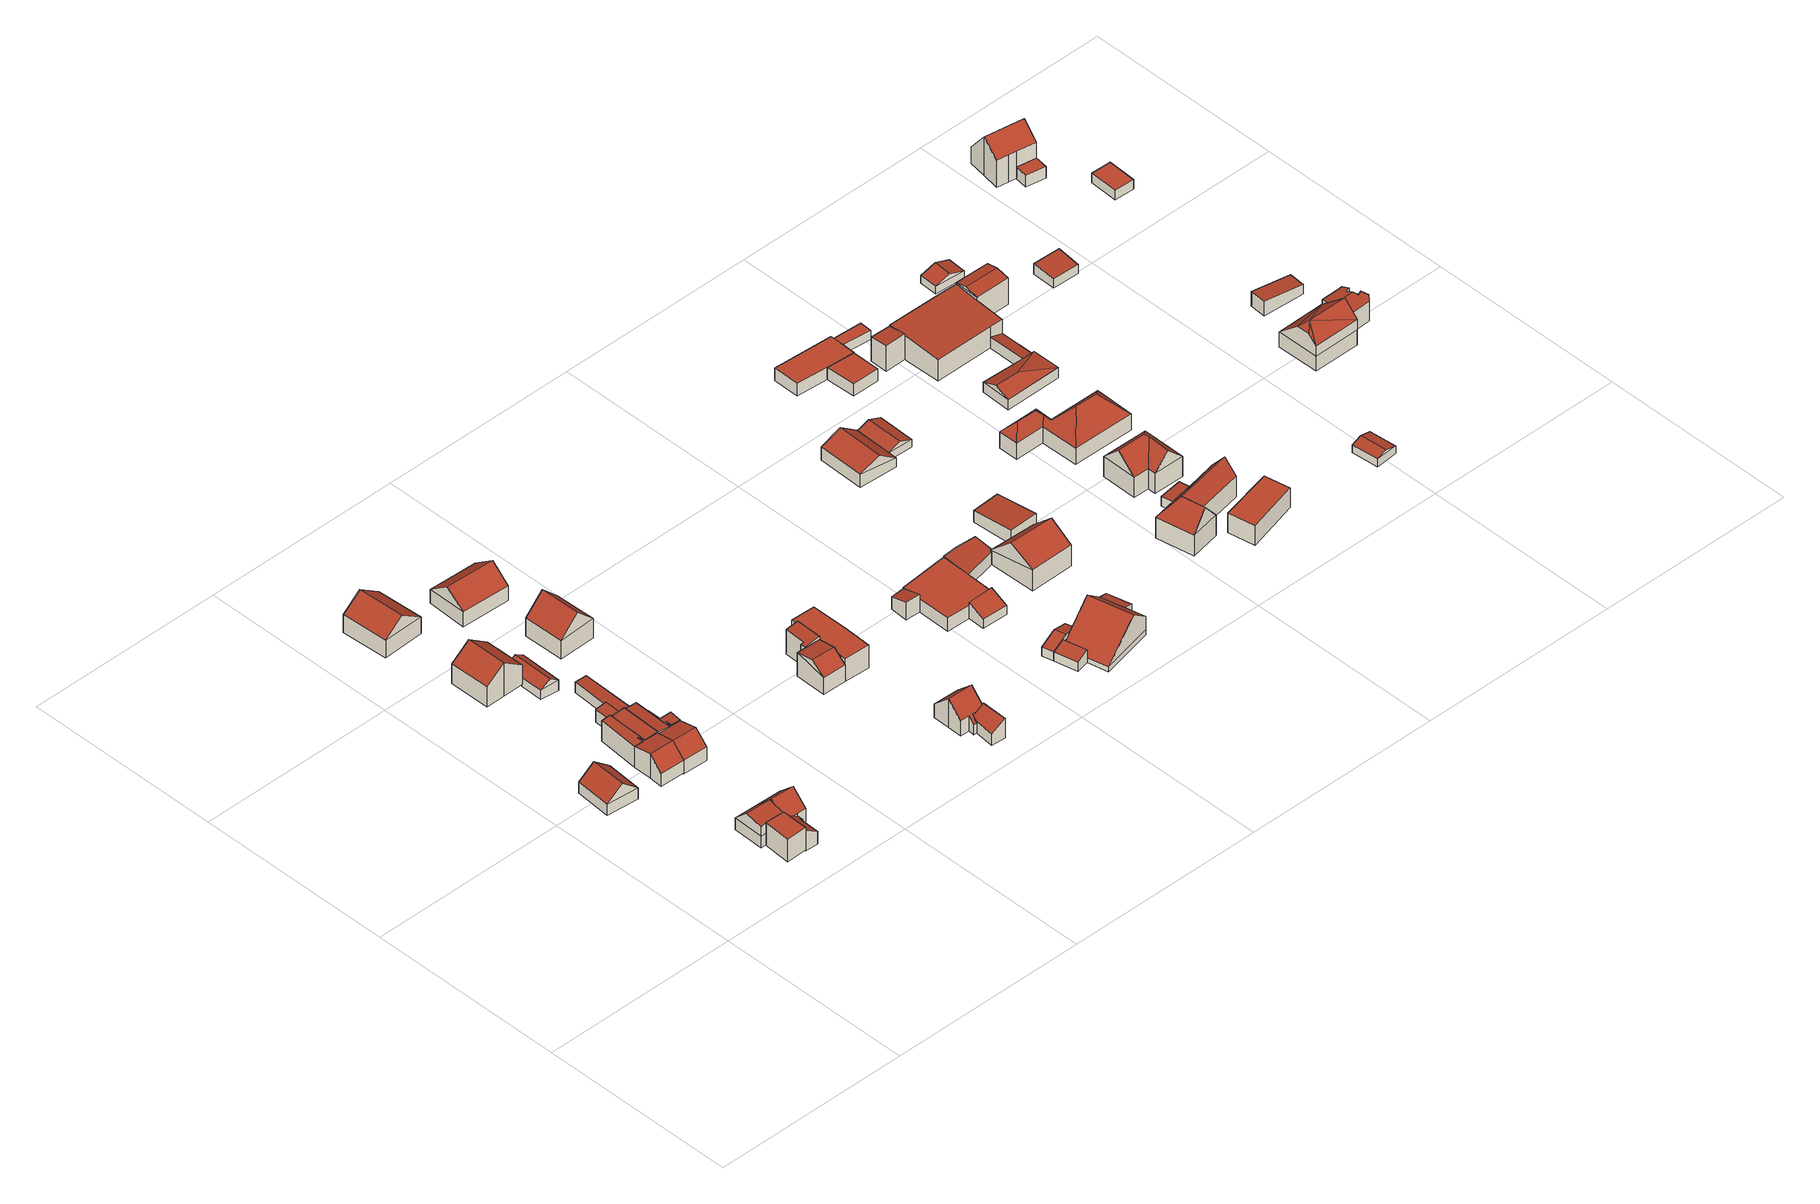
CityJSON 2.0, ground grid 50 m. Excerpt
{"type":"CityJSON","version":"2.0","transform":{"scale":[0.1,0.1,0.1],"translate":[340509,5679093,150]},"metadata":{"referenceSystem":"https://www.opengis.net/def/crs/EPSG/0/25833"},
"CityObjects":{
"building1":{"type":"Building","attributes":{"Dachtyp_tdc":"tdcGableRoof","Gemeindeschluessel":14729160,"Dachneigung":38.92,"QualitaetDacherkennung":87,"Geometrietyp2DReferenz":"3000","function":"31001_9998","roofType":"3100","measuredHeight":6.27},"geometry":[{"type":"MultiSurface","lod":"2","boundaries":[[[0,1,2,3]],[[1,4,5,2]],[[4,6,7,5]],[[6,0,3,7]],[[4,1,8]],[[0,6,9]],[[1,0,9,8]],[[6,4,8,9]],[[3,2,5,7]]],"semantics":{"surfaces":[{"type":"WallSurface"},{"type":"RoofSurface"},{"type":"GroundSurface"}],"values":[0,0,0,0,0,0,1,1,2]}}]},
"building2":{"type":"Building","attributes":{"Gemeindeschluessel":14729160,"Geometrietyp2DReferenz":"3000","function":"31001_9998","roofType":"9999"},"children":["building2-1","building2-2"]},
"building2-1":{"type":"BuildingPart","attributes":{"Dachtyp_tdc":"tdcGableRoof","Dachneigung":44.29,"QualitaetDacherkennung":65,"Geometrietyp2DReferenz":"3000","roofType":"3100","measuredHeight":6.58},"parents":["building2"],"geometry":[{"type":"MultiSurface","lod":"2","boundaries":[[[10,11,12,13]],[[14,15,16,17]],[[15,18,19,16]],[[18,10,13,19]],[[18,20,21,10]],[[22,21,20,23,24,25]],[[25,24,14]],[[14,24,23,15]],[[15,23,20,18]],[[10,21,22,11]],[[13,12,17,16,19]],[[17,12,11,14]],[[11,22,25,14]]],"semantics":{"surfaces":[{"type":"WallSurface"},{"type":"RoofSurface"},{"type":"GroundSurface"},{"type":"ClosureSurface"}],"values":[0,0,0,0,1,1,0,0,0,0,2,3,3]}}]},
"building2-2":{"type":"BuildingPart","attributes":{"Dachtyp_tdc":"tdcPolyFlatRoof","Dachneigung":0,"QualitaetDacherkennung":91,"Geometrietyp2DReferenz":"3000","roofType":"1000","measuredHeight":6.07},"parents":["building2"],"geometry":[{"type":"MultiSurface","lod":"2","boundaries":[[[26,27,25,14,17,28]],[[29,30,31,12,11,22]],[[30,26,28,31]],[[30,29,27,26]],[[28,17,12,31]],[[22,25,27,29]],[[11,12,17,14]],[[11,14,25,22]]],"semantics":{"surfaces":[{"type":"WallSurface"},{"type":"RoofSurface"},{"type":"GroundSurface"},{"type":"ClosureSurface"}],"values":[0,0,0,1,2,0,3,3]}}]},
"building3":{"type":"Building","attributes":{"Gemeindeschluessel":14729160,"Geometrietyp2DReferenz":"3000","function":"31001_9998","roofType":"9999"},"children":["building3-1","building3-2"]},
"building3-1":{"type":"BuildingPart","attributes":{"Dachtyp_tdc":"tdcGableRoof","Dachneigung":44.31,"QualitaetDacherkennung":91,"Geometrietyp2DReferenz":"3000","roofType":"3100","measuredHeight":7.2},"parents":["building3"],"geometry":[{"type":"MultiSurface","lod":"2","boundaries":[[[32,33,34,35]],[[33,10,36,34]],[[10,37,38,36]],[[37,39,40,38]],[[39,41,42,40]],[[41,43,44,45,42]],[[39,37,10,33]],[[33,32,46,43,41,39]],[[35,34,36,38,40,42,45]],[[46,44,43]],[[35,45,44,46,32]]],"semantics":{"surfaces":[{"type":"WallSurface"},{"type":"RoofSurface"},{"type":"GroundSurface"},{"type":"ClosureSurface"}],"values":[0,0,0,0,0,0,1,1,2,0,3]}}]},
"building3-2":{"type":"BuildingPart","attributes":{"Dachtyp_tdc":"tdcPolyFlatRoof","Dachneigung":32.62,"QualitaetDacherkennung":92,"Geometrietyp2DReferenz":"3000","roofType":"2100","measuredHeight":5.31},"parents":["building3"],"geometry":[{"type":"MultiSurface","lod":"2","boundaries":[[[44,47,48,45]],[[47,49,50,48]],[[49,51,52,50]],[[51,53,54,52]],[[53,55,32,35,54]],[[55,53,51,49,47,44,46]],[[45,48,50,52,54,35]],[[46,32,55]],[[44,45,35,32,46]]],"semantics":{"surfaces":[{"type":"WallSurface"},{"type":"RoofSurface"},{"type":"GroundSurface"},{"type":"ClosureSurface"}],"values":[0,0,0,0,0,1,2,0,3]}}]},
"building4":{"type":"Building","attributes":{"Gemeindeschluessel":14729160,"Geometrietyp2DReferenz":"3000","function":"31001_9998","roofType":"9999"},"children":["building4-1","building4-2"]},
"building4-1":{"type":"BuildingPart","attributes":{"Dachtyp_tdc":"tdcGableRoof","Dachneigung":11.39,"QualitaetDacherkennung":63,"Geometrietyp2DReferenz":"3000","roofType":"3100","measuredHeight":6.55},"parents":["building4"],"geometry":[{"type":"MultiSurface","lod":"2","boundaries":[[[56,57,58,59]],[[57,60,61,58]],[[60,62,63,61]],[[62,64,65,63]],[[66,67,68,69]],[[67,70,71,68]],[[70,72,73,71]],[[72,56,59,73]],[[67,66,74,64,62,60,57,56]],[[56,72,70,67]],[[59,58,61,63,65,75,69,68,71,73]],[[75,65,64,74]],[[66,69,75,74]]],"semantics":{"surfaces":[{"type":"WallSurface"},{"type":"RoofSurface"},{"type":"GroundSurface"},{"type":"ClosureSurface"}],"values":[0,0,0,0,0,0,0,0,1,1,2,3,3]}}]},
"building4-2":{"type":"BuildingPart","attributes":{"Dachtyp_tdc":"tdcPolyFlatRoof","Dachneigung":4.31,"QualitaetDacherkennung":92,"Geometrietyp2DReferenz":"3000","roofType":"2100","measuredHeight":6},"parents":["building4"],"geometry":[{"type":"MultiSurface","lod":"2","boundaries":[[[76,77,78,79]],[[77,80,66,69,78]],[[81,82,83,65,64]],[[82,84,85,83]],[[84,76,79,85]],[[84,82,81,86,80,77,76]],[[79,78,69,75,65,83,85]],[[86,74,66,80]],[[74,75,69,66]],[[64,74,86,81]],[[64,65,75,74]]],"semantics":{"surfaces":[{"type":"WallSurface"},{"type":"RoofSurface"},{"type":"GroundSurface"},{"type":"ClosureSurface"}],"values":[0,0,0,0,0,1,2,0,3,0,3]}}]},
"building5":{"type":"Building","attributes":{"Dachtyp_tdc":"tdcGableRoof","Gemeindeschluessel":14729160,"Dachneigung":35.96,"QualitaetDacherkennung":87,"Geometrietyp2DReferenz":"3000","function":"31001_9998","roofType":"3100","measuredHeight":8.99},"geometry":[{"type":"MultiSurface","lod":"2","boundaries":[[[87,88,89,90]],[[88,91,92,89]],[[91,93,94,92]],[[93,95,96,94]],[[95,97,98,96]],[[97,99,100,98]],[[99,87,90,100]],[[95,93,91,88]],[[88,87,99,97,95]],[[90,89,92,94,96,98,100]]],"semantics":{"surfaces":[{"type":"WallSurface"},{"type":"RoofSurface"},{"type":"GroundSurface"}],"values":[0,0,0,0,0,0,0,1,1,2]}}]},
"building6":{"type":"Building","attributes":{"Dachtyp_tdc":"tdcGableRoof","Gemeindeschluessel":14729160,"Dachneigung":34.89,"QualitaetDacherkennung":93,"Geometrietyp2DReferenz":"3000","function":"31001_9998","roofType":"3100","measuredHeight":8.34},"geometry":[{"type":"MultiSurface","lod":"2","boundaries":[[[101,102,103,104]],[[102,105,106,103]],[[105,107,108,106]],[[107,101,104,108]],[[105,102,109]],[[101,107,110]],[[102,101,110,109]],[[107,105,109,110]],[[104,103,106,108]]],"semantics":{"surfaces":[{"type":"WallSurface"},{"type":"RoofSurface"},{"type":"GroundSurface"}],"values":[0,0,0,0,0,0,1,1,2]}}]},
"building7":{"type":"Building","attributes":{"Gemeindeschluessel":14729160,"Geometrietyp2DReferenz":"3000","function":"31001_9998","roofType":"9999"},"children":["building7-1","building7-2"]},
"building7-1":{"type":"BuildingPart","attributes":{"Dachtyp_tdc":"tdcPolyFlatRoof","Dachneigung":6.47,"QualitaetDacherkennung":92,"Geometrietyp2DReferenz":"3000","roofType":"2100","measuredHeight":6.05},"parents":["building7"],"geometry":[{"type":"MultiSurface","lod":"2","boundaries":[[[111,112,113,114]],[[112,115,116,117,113]],[[118,119,120,121,122]],[[119,123,124,120]],[[123,111,114,124]],[[123,119,118,125,115,112,111]],[[114,113,117,126,121,120,124]],[[127,116,115,125]],[[127,126,117,116]],[[122,127,125,118]],[[122,121,126,127]]],"semantics":{"surfaces":[{"type":"WallSurface"},{"type":"RoofSurface"},{"type":"GroundSurface"},{"type":"ClosureSurface"}],"values":[0,0,0,0,0,1,2,0,3,0,3]}}]},
"building7-2":{"type":"BuildingPart","attributes":{"Dachtyp_tdc":"tdcGableRoof","Dachneigung":13.46,"QualitaetDacherkennung":73,"Geometrietyp2DReferenz":"3000","roofType":"3100","measuredHeight":6.76},"parents":["building7"],"geometry":[{"type":"MultiSurface","lod":"2","boundaries":[[[116,128,129,117]],[[128,130,131,129]],[[130,132,133,131]],[[132,134,135,133]],[[134,136,137,135]],[[136,70,138,137]],[[70,139,140,138]],[[139,122,121,140]],[[139,70,136,134]],[[134,132,130,128,116,127,122,139]],[[117,129,131,133,135,137,138,140,121,126]],[[126,121,122,127]],[[116,117,126,127]]],"semantics":{"surfaces":[{"type":"WallSurface"},{"type":"RoofSurface"},{"type":"GroundSurface"},{"type":"ClosureSurface"}],"values":[0,0,0,0,0,0,0,0,1,1,2,3,3]}}]},
"building8":{"type":"Building","attributes":{"Gemeindeschluessel":14729160,"Geometrietyp2DReferenz":"3000","function":"31001_9998","roofType":"9999"},"children":["building8-1","building8-2","building8-3","building8-4"]},
"building8-1":{"type":"BuildingPart","attributes":{"Dachtyp_tdc":"tdcPolyFlatRoof","Dachneigung":4.33,"QualitaetDacherkennung":74,"Geometrietyp2DReferenz":"3000","roofType":"2100","measuredHeight":5.55},"parents":["building8"],"geometry":[{"type":"MultiSurface","lod":"2","boundaries":[[[141,142,143,144,145]],[[142,146,147,143]],[[146,148,149,147]],[[148,150,151,149]],[[150,152,153,151]],[[152,115,154,153]],[[115,155,156,157,154]],[[155,115,152,150,148,146,142,141]],[[144,143,147,149,151,153,154,157]],[[145,156,155,141]],[[145,144,157,156]]],"semantics":{"surfaces":[{"type":"WallSurface"},{"type":"RoofSurface"},{"type":"GroundSurface"},{"type":"ClosureSurface"}],"values":[0,0,0,0,0,0,0,1,2,0,3]}}]},
"building8-2":{"type":"BuildingPart","attributes":{"Dachtyp_tdc":"tdcPolyFlatRoof","Dachneigung":4.01,"QualitaetDacherkennung":83,"Geometrietyp2DReferenz":"3000","roofType":"2100","measuredHeight":5.74},"parents":["building8"],"geometry":[{"type":"MultiSurface","lod":"2","boundaries":[[[158,159,160,161,162]],[[84,82,83,85,163]],[[82,81,65,83]],[[81,164,63,65]],[[164,165,61,63]],[[165,166,58,61]],[[166,158,162,58]],[[166,165,164,81,82,84,159,158]],[[162,161,85,83,65,63,61,58]],[[163,160,159,84]],[[163,85,161,160]]],"semantics":{"surfaces":[{"type":"WallSurface"},{"type":"RoofSurface"},{"type":"GroundSurface"},{"type":"ClosureSurface"}],"values":[0,0,0,0,0,0,0,1,2,0,3]}}]},
"building8-3":{"type":"BuildingPart","attributes":{"Dachtyp_tdc":"tdcPolyFlatRoof","Dachneigung":4.82,"QualitaetDacherkennung":63,"Geometrietyp2DReferenz":"3000","roofType":"2100","measuredHeight":2.89},"parents":["building8"],"geometry":[{"type":"MultiSurface","lod":"2","boundaries":[[[167,168,169,170]],[[168,171,172,169]],[[171,145,144,172]],[[156,173,174,157]],[[173,175,176,174]],[[175,173,156,145,171,168,167]],[[170,169,172,144,157,174,176]],[[157,144,145,156]],[[167,170,176,175]]],"semantics":{"surfaces":[{"type":"WallSurface"},{"type":"RoofSurface"},{"type":"GroundSurface"},{"type":"ClosureSurface"}],"values":[0,0,0,0,0,1,2,3,3]}}]},
"building8-4":{"type":"BuildingPart","attributes":{"Dachtyp_tdc":"tdcPolyFlatRoof","Dachneigung":4.04,"QualitaetDacherkennung":95,"Geometrietyp2DReferenz":"3000","roofType":"2100","measuredHeight":3.65},"parents":["building8"],"geometry":[{"type":"MultiSurface","lod":"2","boundaries":[[[177,178,79,176,175]],[[178,163,85,79]],[[160,179,180,161]],[[179,181,182,180]],[[181,183,167,170,182]],[[183,181,179,160,163,178,177]],[[176,79,85,161,180,182,170]],[[161,85,163,160]],[[177,175,167,183]],[[175,176,170,167]]],"semantics":{"surfaces":[{"type":"WallSurface"},{"type":"RoofSurface"},{"type":"GroundSurface"},{"type":"ClosureSurface"}],"values":[0,0,0,0,0,1,2,3,0,3]}}]},
"building9":{"type":"Building","attributes":{"Dachtyp_tdc":"tdcFreeFormRoof","Gemeindeschluessel":14729160,"Dachneigung":34.99,"QualitaetDacherkennung":88,"Geometrietyp2DReferenz":"3000","function":"31001_9998","roofType":"5000","measuredHeight":4.07},"geometry":[{"type":"MultiSurface","lod":"2","boundaries":[[[184,185,186,187]],[[185,188,189,186]],[[188,190,191,189]],[[190,192,193,191]],[[192,184,187,193]],[[185,184,194,195]],[[190,188,195,194,192]],[[188,185,195]],[[184,192,194]],[[187,186,189,191,193]]],"semantics":{"surfaces":[{"type":"WallSurface"},{"type":"RoofSurface"},{"type":"GroundSurface"}],"values":[0,0,0,0,0,1,1,0,0,2]}}]},
"building10":{"type":"Building","attributes":{"Dachtyp_tdc":"tdcGableRoof","Gemeindeschluessel":14729160,"Dachneigung":44.84,"QualitaetDacherkennung":85,"Geometrietyp2DReferenz":"3000","function":"31001_9998","roofType":"3100","measuredHeight":9.53},"geometry":[{"type":"MultiSurface","lod":"2","boundaries":[[[196,197,198,199]],[[197,200,201,198]],[[200,202,203,201]],[[202,196,199,203]],[[200,197,204]],[[196,202,205]],[[197,196,205,204]],[[202,200,204,205]],[[199,198,201,203]]],"semantics":{"surfaces":[{"type":"WallSurface"},{"type":"RoofSurface"},{"type":"GroundSurface"}],"values":[0,0,0,0,0,0,1,1,2]}}]},
"building11":{"type":"Building","attributes":{"Dachtyp_tdc":"tdcGableRoof","Gemeindeschluessel":14729160,"Dachneigung":37.9,"QualitaetDacherkennung":89,"Geometrietyp2DReferenz":"3000","function":"31001_9998","roofType":"3100","measuredHeight":7.67},"geometry":[{"type":"MultiSurface","lod":"2","boundaries":[[[206,207,208,209]],[[207,210,211,208]],[[210,212,213,211]],[[212,206,209,213]],[[210,207,214]],[[206,212,215]],[[207,206,215,214]],[[212,210,214,215]],[[209,208,211,213]]],"semantics":{"surfaces":[{"type":"WallSurface"},{"type":"RoofSurface"},{"type":"GroundSurface"}],"values":[0,0,0,0,0,0,1,1,2]}}]},
"building12":{"type":"Building","attributes":{"Gemeindeschluessel":14729160,"Geometrietyp2DReferenz":"3000","function":"31001_9998","roofType":"9999"},"children":["building12-1","building12-2"]},
"building12-1":{"type":"BuildingPart","attributes":{"Dachtyp_tdc":"tdcGableRoof","Dachneigung":10.21,"QualitaetDacherkennung":68,"Geometrietyp2DReferenz":"3000","roofType":"3100","measuredHeight":7.04},"parents":["building12"],"geometry":[{"type":"MultiSurface","lod":"2","boundaries":[[[216,217,218,219]],[[217,220,221,218]],[[220,222,223,221]],[[217,216,224]],[[222,220,225]],[[216,226,222,225,224]],[[220,217,224,225]],[[223,227,219,218,221]],[[227,223,222,226]],[[219,227,226,216]]],"semantics":{"surfaces":[{"type":"WallSurface"},{"type":"RoofSurface"},{"type":"GroundSurface"},{"type":"ClosureSurface"}],"values":[0,0,0,0,0,1,1,2,0,3]}}]},
"building12-2":{"type":"BuildingPart","attributes":{"Dachtyp_tdc":"tdcPolyFlatRoof","Dachneigung":9.47,"QualitaetDacherkennung":97,"Geometrietyp2DReferenz":"3000","roofType":"2100","measuredHeight":7.08},"parents":["building12"],"geometry":[{"type":"MultiSurface","lod":"2","boundaries":[[[228,229,230,227,226]],[[229,231,232,230]],[[231,233,234,232]],[[233,235,236,234]],[[235,237,216,219,236]],[[237,235,233,231,229,228]],[[227,230,232,234,236,219]],[[228,226,216,237]],[[226,227,219,216]]],"semantics":{"surfaces":[{"type":"WallSurface"},{"type":"RoofSurface"},{"type":"GroundSurface"},{"type":"ClosureSurface"}],"values":[0,0,0,0,0,1,2,0,3]}}]},
"building13":{"type":"Building","attributes":{"Gemeindeschluessel":14729160,"Geometrietyp2DReferenz":"3000","function":"31001_9998","roofType":"9999"},"children":["building13-1","building13-2"]},
"building13-1":{"type":"BuildingPart","attributes":{"Dachtyp_tdc":"tdcPolyFlatRoof","Dachneigung":32.31,"QualitaetDacherkennung":84,"Geometrietyp2DReferenz":"3000","roofType":"2100","measuredHeight":5.16},"parents":["building13"],"geometry":[{"type":"MultiSurface","lod":"2","boundaries":[[[238,239,240,241]],[[239,242,243,244,240]],[[245,238,241,246,247]],[[245,248,249,250,242,239,238]],[[241,240,244,251,246]],[[250,243,242]],[[251,244,243,250,249]],[[247,248,245]],[[246,251,249,248,247]]],"semantics":{"surfaces":[{"type":"WallSurface"},{"type":"RoofSurface"},{"type":"GroundSurface"},{"type":"ClosureSurface"}],"values":[0,0,0,1,2,0,3,0,3]}}]},
"building13-2":{"type":"BuildingPart","attributes":{"Dachtyp_tdc":"tdcGableRoof","Dachneigung":43.72,"QualitaetDacherkennung":90,"Geometrietyp2DReferenz":"3000","roofType":"3100","measuredHeight":7.68},"parents":["building13"],"geometry":[{"type":"MultiSurface","lod":"2","boundaries":[[[243,252,253,244]],[[252,254,255,253]],[[254,256,257,255]],[[256,258,259,257]],[[258,260,261,259]],[[260,262,263,261]],[[262,264,265,263]],[[264,247,246,265]],[[264,262,260,258]],[[258,256,254,252,243,250,266,248,247,264]],[[244,253,255,257,259,261,263,265,246,251]],[[249,248,266]],[[251,246,247,248,249]],[[250,249,266]],[[243,244,251,249,250]]],"semantics":{"surfaces":[{"type":"WallSurface"},{"type":"RoofSurface"},{"type":"GroundSurface"},{"type":"ClosureSurface"}],"values":[0,0,0,0,0,0,0,0,1,1,2,0,3,0,3]}}]},
"building14":{"type":"Building","attributes":{"Dachtyp_tdc":"tdcPolyFlatRoof","Gemeindeschluessel":14729160,"Dachneigung":0,"QualitaetDacherkennung":51,"Geometrietyp2DReferenz":"3000","function":"31001_9998","roofType":"1000","measuredHeight":6.12},"geometry":[{"type":"MultiSurface","lod":"2","boundaries":[[[267,268,269,270]],[[268,271,272,269]],[[271,273,274,272]],[[273,275,276,274]],[[275,277,278,276]],[[277,279,280,278]],[[279,267,270,280]],[[279,277,275,273,271,268,267]],[[270,269,272,274,276,278,280]]],"semantics":{"surfaces":[{"type":"WallSurface"},{"type":"RoofSurface"},{"type":"GroundSurface"}],"values":[0,0,0,0,0,0,0,1,2]}}]},
"building15":{"type":"Building","attributes":{"Gemeindeschluessel":14729160,"Geometrietyp2DReferenz":"3000","function":"31001_9998","roofType":"9999"},"children":["building15-1","building15-2","building15-3","building15-4"]},
"building15-1":{"type":"BuildingPart","attributes":{"Dachtyp_tdc":"tdcGableRoof","Dachneigung":38.98,"QualitaetDacherkennung":58,"Geometrietyp2DReferenz":"3000","roofType":"3100","measuredHeight":8.61},"parents":["building15"],"geometry":[{"type":"MultiSurface","lod":"2","boundaries":[[[281,282,283,284]],[[285,286,287,288]],[[286,289,290,287]],[[289,291,292,290]],[[291,289,293,294,295,296,297,298]],[[299,300,294,293,301]],[[285,302,299,301,286]],[[286,301,293,289]],[[281,303,295,294,300,304,282]],[[292,305,284,283,288,287,290]],[[298,305,292,291]],[[284,305,298,281]],[[288,283,282,285]],[[299,302,304,300]],[[282,304,302,285]],[[303,296,295]],[[281,298,297,303]],[[303,297,296]]],"semantics":{"surfaces":[{"type":"WallSurface"},{"type":"RoofSurface"},{"type":"GroundSurface"},{"type":"ClosureSurface"}],"values":[0,0,0,0,1,1,0,0,0,2,3,3,3,0,3,0,3,3]}}]},
"building15-2":{"type":"BuildingPart","attributes":{"Dachtyp_tdc":"tdcPolyFlatRoof","Dachneigung":15.84,"QualitaetDacherkennung":63,"Geometrietyp2DReferenz":"3000","roofType":"2100","measuredHeight":4.78},"parents":["building15"],"geometry":[{"type":"MultiSurface","lod":"2","boundaries":[[[306,302,285,288,307]],[[304,308,309,283,282]],[[308,306,307,309]],[[308,304,302,306]],[[307,288,283,309]],[[282,283,288,285]],[[282,285,302,304]]],"semantics":{"surfaces":[{"type":"WallSurface"},{"type":"RoofSurface"},{"type":"GroundSurface"},{"type":"ClosureSurface"}],"values":[0,0,0,1,2,3,3]}}]},
"building15-3":{"type":"BuildingPart","attributes":{"Dachtyp_tdc":"tdcGableRoof","Dachneigung":16.39,"QualitaetDacherkennung":81,"Geometrietyp2DReferenz":"3000","roofType":"3100","measuredHeight":3.73},"parents":["building15"],"geometry":[{"type":"MultiSurface","lod":"2","boundaries":[[[310,311,312,313]],[[310,314,315,311]],[[314,303,281,284,315]],[[314,310,316]],[[310,313,317,316]],[[303,314,316,317,296]],[[312,311,315,284,305]],[[318,298,297]],[[298,305,284,281]],[[281,303,297,298]],[[313,312,305,298,318,319]],[[297,296,317,313,319,320,318]],[[303,296,297]],[[318,320,319]]],"semantics":{"surfaces":[{"type":"WallSurface"},{"type":"RoofSurface"},{"type":"GroundSurface"},{"type":"ClosureSurface"}],"values":[0,0,0,0,1,1,2,0,3,3,3,0,3,3]}}]},
"building15-4":{"type":"BuildingPart","attributes":{"Dachtyp_tdc":"tdcPolyFlatRoof","Dachneigung":16.15,"QualitaetDacherkennung":71,"Geometrietyp2DReferenz":"3000","roofType":"2100","measuredHeight":3.31},"parents":["building15"],"geometry":[{"type":"MultiSurface","lod":"2","boundaries":[[[321,322,323,292,291]],[[322,313,312,323]],[[320,319,313,322,321]],[[292,323,312,305]],[[305,312,313,319,318,298]],[[318,319,320]],[[291,298,318,320,321]],[[291,292,305,298]]],"semantics":{"surfaces":[{"type":"WallSurface"},{"type":"RoofSurface"},{"type":"GroundSurface"},{"type":"ClosureSurface"}],"values":[0,0,1,2,3,3,0,3]}}]},
"building16":{"type":"Building","attributes":{"Gemeindeschluessel":14729160,"Geometrietyp2DReferenz":"3000","function":"31001_9998","roofType":"9999"},"children":["building16-1","building16-2","building16-3","building16-4","building16-5"]},
"building16-1":{"type":"BuildingPart","attributes":{"Dachtyp_tdc":"tdcPolyFlatRoof","Dachneigung":23.4,"QualitaetDacherkennung":54,"Geometrietyp2DReferenz":"3000","roofType":"2100","measuredHeight":4.39},"parents":["building16"],"geometry":[{"type":"MultiSurface","lod":"2","boundaries":[[[324,325,326,327,328]],[[329,330,331,332,333]],[[330,324,328,331]],[[330,329,325,324]],[[328,327,332,331]],[[333,326,325,329]],[[333,332,327,326]]],"semantics":{"surfaces":[{"type":"WallSurface"},{"type":"RoofSurface"},{"type":"GroundSurface"},{"type":"ClosureSurface"}],"values":[0,0,0,1,2,0,3]}}]},
"building16-2":{"type":"BuildingPart","attributes":{"Dachtyp_tdc":"tdcPolyFlatRoof","Dachneigung":4.06,"QualitaetDacherkennung":54,"Geometrietyp2DReferenz":"3000","roofType":"2100","measuredHeight":3.73},"parents":["building16"],"geometry":[{"type":"MultiSurface","lod":"2","boundaries":[[[334,335,336,337]],[[335,338,339,336]],[[340,341,342,343,344]],[[341,345,346,342]],[[345,347,348,346]],[[347,345,341,340,349,338,335,334]],[[337,336,339,343,342,346,348]],[[344,349,340]],[[343,339,338,349,344]],[[337,348,347,334]]],"semantics":{"surfaces":[{"type":"WallSurface"},{"type":"RoofSurface"},{"type":"GroundSurface"},{"type":"ClosureSurface"}],"values":[0,0,0,0,0,1,2,0,3,3]}}]},
"building16-3":{"type":"BuildingPart","attributes":{"Dachtyp_tdc":"tdcPolyFlatRoof","Dachneigung":17.16,"QualitaetDacherkennung":48,"Geometrietyp2DReferenz":"3000","roofType":"2100","measuredHeight":4.67},"parents":["building16"],"geometry":[{"type":"MultiSurface","lod":"2","boundaries":[[[350,351,352,353]],[[354,355,356,357,358]],[[355,350,353,356]],[[355,354,359,351,350]],[[353,352,357,356]],[[358,359,354]],[[357,352,351,359,358]]],"semantics":{"surfaces":[{"type":"WallSurface"},{"type":"RoofSurface"},{"type":"GroundSurface"},{"type":"ClosureSurface"}],"values":[0,0,0,1,2,0,3]}}]},
"building16-4":{"type":"BuildingPart","attributes":{"Dachtyp_tdc":"tdcGableRoof","Dachneigung":43.26,"QualitaetDacherkennung":70,"Geometrietyp2DReferenz":"3000","roofType":"3100","measuredHeight":9.04},"parents":["building16"],"geometry":[{"type":"MultiSurface","lod":"2","boundaries":[[[360,361,362,363]],[[364,360,363,365]],[[366,361,367]],[[360,364,368]],[[361,360,368,367]],[[364,366,367,368]],[[363,362,336,337,348,365]],[[366,334,335,336,362,361]],[[334,337,336,335]],[[365,348,347,334,366,364]],[[348,337,334,347]]],"semantics":{"surfaces":[{"type":"WallSurface"},{"type":"RoofSurface"},{"type":"GroundSurface"},{"type":"ClosureSurface"}],"values":[0,0,0,0,1,1,2,0,3,0,3]}}]},
"building16-5":{"type":"BuildingPart","attributes":{"Dachtyp_tdc":"tdcPolyFlatRoof","Dachneigung":0,"QualitaetDacherkennung":67,"Geometrietyp2DReferenz":"3000","roofType":"1000","measuredHeight":3.46},"parents":["building16"],"geometry":[{"type":"MultiSurface","lod":"2","boundaries":[[[326,369,370,327]],[[369,358,357,370]],[[371,344,343,352,351]],[[372,333,332,339,338]],[[333,372,349,344,371,359,358,369,326]],[[327,370,357,352,343,339,332]],[[351,359,371]],[[352,357,358,359,351]],[[338,349,372]],[[339,343,344,349,338]],[[327,332,333,326]]],"semantics":{"surfaces":[{"type":"WallSurface"},{"type":"RoofSurface"},{"type":"GroundSurface"},{"type":"ClosureSurface"}],"values":[0,0,0,0,1,2,0,3,0,3,3]}}]},
"building17":{"type":"Building","attributes":{"Dachtyp_tdc":"tdcPolyFlatRoof","Gemeindeschluessel":14729160,"Dachneigung":4.12,"QualitaetDacherkennung":87,"Geometrietyp2DReferenz":"3000","function":"31001_9998","roofType":"2100","measuredHeight":3.71},"geometry":[{"type":"MultiSurface","lod":"2","boundaries":[[[373,374,375,376]],[[374,377,378,375]],[[377,379,380,378]],[[379,373,376,380]],[[379,377,374,373]],[[376,375,378,380]]],"semantics":{"surfaces":[{"type":"WallSurface"},{"type":"RoofSurface"},{"type":"GroundSurface"}],"values":[0,0,0,0,1,2]}}]},
"building18":{"type":"Building","attributes":{"Dachtyp_tdc":"tdcGableRoof","Gemeindeschluessel":14729160,"Dachneigung":22.65,"QualitaetDacherkennung":64,"Geometrietyp2DReferenz":"3000","function":"31001_2000","roofType":"3100","measuredHeight":5.68},"geometry":[{"type":"MultiSurface","lod":"2","boundaries":[[[381,382,383,384]],[[382,385,386,383]],[[385,387,388,386]],[[387,381,384,388]],[[385,382,389]],[[381,387,390]],[[382,381,390,389]],[[387,385,389,390]],[[384,383,386,388]]],"semantics":{"surfaces":[{"type":"WallSurface"},{"type":"RoofSurface"},{"type":"GroundSurface"}],"values":[0,0,0,0,0,0,1,1,2]}}]},
"building19":{"type":"Building","attributes":{"Dachtyp_tdc":"tdcGableRoof","Gemeindeschluessel":14729160,"Dachneigung":21.61,"QualitaetDacherkennung":84,"Geometrietyp2DReferenz":"3000","function":"31001_2000","roofType":"3100","measuredHeight":3.26},"geometry":[{"type":"MultiSurface","lod":"2","boundaries":[[[391,392,393,394]],[[392,395,396,393]],[[395,397,398,396]],[[397,391,394,398]],[[395,392,399]],[[391,397,400]],[[392,391,400,399]],[[397,395,399,400]],[[394,393,396,398]]],"semantics":{"surfaces":[{"type":"WallSurface"},{"type":"RoofSurface"},{"type":"GroundSurface"}],"values":[0,0,0,0,0,0,1,1,2]}}]},
"building20":{"type":"Building","attributes":{"Dachtyp_tdc":"tdcFreeFormRoof","Gemeindeschluessel":14729160,"Dachneigung":51.26,"QualitaetDacherkennung":16,"Geometrietyp2DReferenz":"3000","function":"31001_9998","roofType":"5000","measuredHeight":10.26},"geometry":[{"type":"MultiSurface","lod":"2","boundaries":[[[401,402,403,404]],[[402,405,406,403]],[[405,407,408,406]],[[407,409,410,408]],[[409,411,412,410]],[[411,413,414,412]],[[413,415,416,414]],[[415,401,404,416]],[[413,411,417,418]],[[409,418,417]],[[407,418,409]],[[405,418,407]],[[418,402,419]],[[402,418,405]],[[420,419,402,401]],[[418,419,420,415,413]],[[409,417,411]],[[415,420,401]],[[404,403,406,408,410,412,414,416]]],"semantics":{"surfaces":[{"type":"WallSurface"},{"type":"RoofSurface"},{"type":"GroundSurface"}],"values":[0,0,0,0,0,0,0,0,1,1,1,1,1,1,1,1,0,0,2]}}]},
"building21":{"type":"Building","attributes":{"Gemeindeschluessel":14729160,"Geometrietyp2DReferenz":"3000","function":"31001_2000","roofType":"9999"},"children":["building21-1","building21-2","building21-3"]},
"building21-1":{"type":"BuildingPart","attributes":{"Dachtyp_tdc":"tdcPolyFlatRoof","Dachneigung":0,"QualitaetDacherkennung":95,"Geometrietyp2DReferenz":"3000","roofType":"1000","measuredHeight":3.28},"parents":["building21"],"geometry":[{"type":"MultiSurface","lod":"2","boundaries":[[[421,422,423,424]],[[422,425,426,423]],[[427,421,424,428]],[[427,425,422,421]],[[424,423,426,428]],[[428,426,425,427]]],"semantics":{"surfaces":[{"type":"WallSurface"},{"type":"RoofSurface"},{"type":"GroundSurface"},{"type":"ClosureSurface"}],"values":[0,0,0,1,2,3]}}]},
"building21-2":{"type":"BuildingPart","attributes":{"Dachtyp_tdc":"tdcPolyFlatRoof","Dachneigung":0,"QualitaetDacherkennung":51,"Geometrietyp2DReferenz":"3000","roofType":"1000","measuredHeight":3.34},"parents":["building21"],"geometry":[{"type":"MultiSurface","lod":"2","boundaries":[[[429,430,431,432]],[[430,433,434,435,431]],[[436,437,427,428,438,439]],[[440,429,432,426,425]],[[440,437,436,433,430,429]],[[432,431,435,438,428,426]],[[439,434,433,436]],[[439,438,435,434]],[[425,427,437,440]],[[425,426,428,427]]],"semantics":{"surfaces":[{"type":"WallSurface"},{"type":"RoofSurface"},{"type":"GroundSurface"},{"type":"ClosureSurface"}],"values":[0,0,0,0,1,2,0,3,0,3]}}]},
"building21-3":{"type":"BuildingPart","attributes":{"Dachtyp_tdc":"tdcPolyFlatRoof","Dachneigung":2.88,"QualitaetDacherkennung":73,"Geometrietyp2DReferenz":"3000","roofType":"2100","measuredHeight":2.54},"parents":["building21"],"geometry":[{"type":"MultiSurface","lod":"2","boundaries":[[[441,442,443,444]],[[442,439,438,443]],[[434,441,444,435]],[[434,439,442,441]],[[444,443,438,435]],[[434,435,438,439]]],"semantics":{"surfaces":[{"type":"WallSurface"},{"type":"RoofSurface"},{"type":"GroundSurface"},{"type":"ClosureSurface"}],"values":[0,0,0,1,2,3]}}]},
"building22":{"type":"Building","attributes":{"Dachtyp_tdc":"tdcPolyFlatRoof","Gemeindeschluessel":14729160,"Dachneigung":2.94,"QualitaetDacherkennung":77,"Geometrietyp2DReferenz":"3000","function":"31001_9998","roofType":"2100","measuredHeight":2.53},"geometry":[{"type":"MultiSurface","lod":"2","boundaries":[[[445,446,447,448]],[[446,449,450,447]],[[449,451,452,450]],[[451,445,448,452]],[[451,449,446,445]],[[448,447,450,452]]],"semantics":{"surfaces":[{"type":"WallSurface"},{"type":"RoofSurface"},{"type":"GroundSurface"}],"values":[0,0,0,0,1,2]}}]},
"building23":{"type":"Building","attributes":{"Dachtyp_tdc":"tdcFreeFormRoof","Gemeindeschluessel":14729160,"Dachneigung":44.57,"QualitaetDacherkennung":31,"Geometrietyp2DReferenz":"3000","function":"31001_9998","roofType":"5000","measuredHeight":9.84},"geometry":[{"type":"MultiSurface","lod":"2","boundaries":[[[453,454,455,456]],[[454,457,458,455]],[[457,459,460,458]],[[459,461,462,460]],[[461,463,464,462]],[[463,453,456,464]],[[465,463,461]],[[466,467,465,461,459]],[[468,466,459,457]],[[468,457,454]],[[467,466,468,454,453]],[[465,467,453,463]],[[456,455,458,460,462,464]]],"semantics":{"surfaces":[{"type":"WallSurface"},{"type":"RoofSurface"},{"type":"GroundSurface"}],"values":[0,0,0,0,0,0,0,1,1,0,1,1,2]}}]},
"building24":{"type":"Building","attributes":{"Dachtyp_tdc":"tdcPolyFlatRoof","Gemeindeschluessel":14729160,"Dachneigung":0,"QualitaetDacherkennung":14,"Geometrietyp2DReferenz":"3000","function":"31001_9998","roofType":"1000","measuredHeight":5.18},"geometry":[{"type":"MultiSurface","lod":"2","boundaries":[[[469,470,471,472]],[[470,473,474,471]],[[473,475,476,474]],[[475,469,472,476]],[[475,473,470,469]],[[472,471,474,476]]],"semantics":{"surfaces":[{"type":"WallSurface"},{"type":"RoofSurface"},{"type":"GroundSurface"}],"values":[0,0,0,0,1,2]}}]},
"building25":{"type":"Building","attributes":{"Dachtyp_tdc":"tdcFreeFormRoof","Gemeindeschluessel":14729160,"Dachneigung":46.18,"QualitaetDacherkennung":26,"Geometrietyp2DReferenz":"3000","function":"31001_9998","roofType":"5000","measuredHeight":9.47},"geometry":[{"type":"MultiSurface","lod":"2","boundaries":[[[477,478,479,480]],[[478,481,482,479]],[[481,483,484,482]],[[483,485,486,484]],[[485,487,488,486]],[[487,489,490,488]],[[489,491,492,490]],[[491,477,480,492]],[[493,491,489]],[[494,495,493,489,487]],[[496,497,494,487,485]],[[498,496,485,483]],[[498,483,481]],[[497,496,498,481,478]],[[495,494,497,478,477]],[[493,495,477,491]],[[480,479,482,484,486,488,490,492]]],"semantics":{"surfaces":[{"type":"WallSurface"},{"type":"RoofSurface"},{"type":"GroundSurface"}],"values":[0,0,0,0,0,0,0,0,1,1,1,1,1,1,1,1,2]}}]},
"building26":{"type":"Building","attributes":{"Gemeindeschluessel":14729160,"Geometrietyp2DReferenz":"3000","function":"31001_2000","roofType":"9999"},"children":["building26-1","building26-2","building26-3","building26-4","building26-5"]},
"building26-1":{"type":"BuildingPart","attributes":{"Dachtyp_tdc":"tdcGableRoof","Dachneigung":12.35,"QualitaetDacherkennung":92,"Geometrietyp2DReferenz":"3000","roofType":"3100","measuredHeight":7.77},"parents":["building26"],"geometry":[{"type":"MultiSurface","lod":"2","boundaries":[[[499,500,501,502,503]],[[504,505,506,507,508]],[[505,499,503,506]],[[504,500,509]],[[499,505,510]],[[500,499,510,509]],[[505,504,509,510]],[[503,502,507,506]],[[508,501,500,504]],[[508,507,502,501]]],"semantics":{"surfaces":[{"type":"WallSurface"},{"type":"RoofSurface"},{"type":"GroundSurface"},{"type":"ClosureSurface"}],"values":[0,0,0,0,0,1,1,2,0,3]}}]},
"building26-2":{"type":"BuildingPart","attributes":{"Dachtyp_tdc":"tdcPolyFlatRoof","Dachneigung":4.79,"QualitaetDacherkennung":60,"Geometrietyp2DReferenz":"3000","roofType":"2100","measuredHeight":6.78},"parents":["building26"],"geometry":[{"type":"MultiSurface","lod":"2","boundaries":[[[501,511,512,513,502]],[[514,515,516,517,518]],[[515,519,520,516]],[[521,522,523,524,525]],[[522,508,507,523]],[[508,522,521,526,519,515,514,511,501]],[[502,513,517,516,520,524,523,507]],[[518,512,511,514]],[[518,517,513,512]],[[525,526,521]],[[524,520,519,526,525]],[[501,502,507,508]]],"semantics":{"surfaces":[{"type":"WallSurface"},{"type":"RoofSurface"},{"type":"GroundSurface"},{"type":"ClosureSurface"}],"values":[0,0,0,0,0,1,2,0,3,0,3,3]}}]},
"building26-3":{"type":"BuildingPart","attributes":{"Dachtyp_tdc":"tdcHipAndGableRoof","Dachneigung":23,"QualitaetDacherkennung":68,"Geometrietyp2DReferenz":"3000","roofType":"5000","measuredHeight":4.37},"parents":["building26"],"geometry":[{"type":"MultiSurface","lod":"2","boundaries":[[[527,528,529,530,531]],[[528,532,533,529]],[[532,534,535,533]],[[534,536,537,535]],[[538,539,540]],[[536,534,541,540,539]],[[538,540,541,532]],[[527,539,538,528]],[[536,539,527,542]],[[528,538,532]],[[532,541,534]],[[537,530,529,533,535]],[[531,542,527]],[[530,537,536,542,531]]],"semantics":{"surfaces":[{"type":"WallSurface"},{"type":"RoofSurface"},{"type":"GroundSurface"},{"type":"ClosureSurface"}],"values":[0,0,0,0,1,1,1,0,0,0,0,2,0,3]}}]},
"building26-4":{"type":"BuildingPart","attributes":{"Dachtyp_tdc":"tdcPolyFlatRoof","Dachneigung":17.62,"QualitaetDacherkennung":96,"Geometrietyp2DReferenz":"3000","roofType":"2100","measuredHeight":3.03},"parents":["building26"],"geometry":[{"type":"MultiSurface","lod":"2","boundaries":[[[543,518,517,537,536]],[[512,531,530,513]],[[531,512,518,543,542]],[[537,517,513,530]],[[512,513,517,518]],[[536,542,543]],[[537,530,531,542,536]]],"semantics":{"surfaces":[{"type":"WallSurface"},{"type":"RoofSurface"},{"type":"GroundSurface"},{"type":"ClosureSurface"}],"values":[0,0,1,2,3,0,3]}}]},
"building26-5":{"type":"BuildingPart","attributes":{"Dachtyp_tdc":"tdcPolyFlatRoof","Dachneigung":5.95,"QualitaetDacherkennung":94,"Geometrietyp2DReferenz":"3000","roofType":"2100","measuredHeight":6.94},"parents":["building26"],"geometry":[{"type":"MultiSurface","lod":"2","boundaries":[[[544,545,546,520,519]],[[545,547,548,546]],[[547,525,524,548]],[[525,547,545,544,526]],[[520,546,548,524]],[[519,526,544]],[[520,524,525,526,519]]],"semantics":{"surfaces":[{"type":"WallSurface"},{"type":"RoofSurface"},{"type":"GroundSurface"},{"type":"ClosureSurface"}],"values":[0,0,0,1,2,0,3]}}]},
"building27":{"type":"Building","attributes":{"Dachtyp_tdc":"tdcGableRoof","Gemeindeschluessel":14729160,"Dachneigung":17.21,"QualitaetDacherkennung":61,"Geometrietyp2DReferenz":"3000","function":"31001_9998","roofType":"3100","measuredHeight":3.25},"geometry":[{"type":"MultiSurface","lod":"2","boundaries":[[[549,550,551,552]],[[550,553,554,551]],[[553,555,556,554]],[[555,549,552,556]],[[553,550,557]],[[549,555,558]],[[550,549,558,557]],[[555,553,557,558]],[[552,551,554,556]]],"semantics":{"surfaces":[{"type":"WallSurface"},{"type":"RoofSurface"},{"type":"GroundSurface"}],"values":[0,0,0,0,0,0,1,1,2]}}]},
"building28":{"type":"Building","attributes":{"Dachtyp_tdc":"tdcGableRoof","Gemeindeschluessel":14729160,"Dachneigung":16.63,"QualitaetDacherkennung":63,"Geometrietyp2DReferenz":"3000","function":"31001_9998","roofType":"3100","measuredHeight":2.85},"geometry":[{"type":"MultiSurface","lod":"2","boundaries":[[[559,560,561,562]],[[560,563,564,561]],[[563,565,566,564]],[[565,559,562,566]],[[563,560,567]],[[559,565,568]],[[560,559,568,567]],[[565,563,567,568]],[[562,561,564,566]]],"semantics":{"surfaces":[{"type":"WallSurface"},{"type":"RoofSurface"},{"type":"GroundSurface"}],"values":[0,0,0,0,0,0,1,1,2]}}]},
"building29":{"type":"Building","attributes":{"Dachtyp_tdc":"tdcPolyFlatRoof","Gemeindeschluessel":14729160,"Dachneigung":3.45,"QualitaetDacherkennung":94,"Geometrietyp2DReferenz":"3000","function":"31001_9998","roofType":"2100","measuredHeight":2.79},"geometry":[{"type":"MultiSurface","lod":"2","boundaries":[[[569,570,571,572]],[[570,573,574,571]],[[573,575,576,574]],[[575,569,572,576]],[[575,573,570,569]],[[572,571,574,576]]],"semantics":{"surfaces":[{"type":"WallSurface"},{"type":"RoofSurface"},{"type":"GroundSurface"}],"values":[0,0,0,0,1,2]}}]},
"building30":{"type":"Building","attributes":{"Gemeindeschluessel":14729160,"Geometrietyp2DReferenz":"3000","function":"31001_9998","roofType":"9999"},"children":["building30-1","building30-2"]},
"building30-1":{"type":"BuildingPart","attributes":{"Dachtyp_tdc":"tdcFreeFormRoof","Dachneigung":10.13,"QualitaetDacherkennung":79,"Geometrietyp2DReferenz":"3000","roofType":"5000","measuredHeight":5.92},"parents":["building30"],"geometry":[{"type":"MultiSurface","lod":"2","boundaries":[[[577,578,579,580]],[[578,581,582,583,579]],[[584,585,586,587,588,589]],[[585,590,591,586]],[[590,592,593,591]],[[592,594,595,593]],[[594,596,597,595]],[[596,598,599,597]],[[598,600,601,599]],[[600,602,603,601]],[[602,577,580,603]],[[598,596,594,592,590,585,584,604,605]],[[605,581,578,577,602,600,598]],[[580,579,583,606,587,586,591,593,595,597,599,601,603]],[[606,583,582,607]],[[607,582,581,605]],[[584,589,604]],[[606,607,588,587]],[[589,588,607,605,604]]],"semantics":{"surfaces":[{"type":"WallSurface"},{"type":"RoofSurface"},{"type":"GroundSurface"},{"type":"ClosureSurface"}],"values":[0,0,0,0,0,0,0,0,0,0,0,1,1,2,3,3,0,3,3]}}]},
"building30-2":{"type":"BuildingPart","attributes":{"Dachtyp_tdc":"tdcGableAndHippedGRoof","Dachneigung":41.14,"QualitaetDacherkennung":75,"Geometrietyp2DReferenz":"3000","roofType":"9999","measuredHeight":10.14},"parents":["building30"],"geometry":[{"type":"MultiSurface","lod":"2","boundaries":[[[608,609,610,611]],[[609,588,587,610]],[[582,612,613,583]],[[612,608,611,613]],[[614,615,616,617]],[[618,619,620,616]],[[616,621,618]],[[621,616,615]],[[620,604,589,616]],[[617,616,589]],[[589,609,617]],[[608,621,615,614,617,609]],[[612,618,621,608]],[[582,581,619,618,612]],[[609,589,588]],[[611,610,587,606,583,613]],[[583,606,607,582]],[[606,587,588,607]],[[620,619,581,605,604]],[[605,581,582,607]],[[604,605,607,588,589]]],"semantics":{"surfaces":[{"type":"WallSurface"},{"type":"RoofSurface"},{"type":"GroundSurface"},{"type":"ClosureSurface"}],"values":[0,0,0,0,1,1,1,1,1,1,1,0,0,0,0,2,3,3,0,3,3]}}]},
"building31":{"type":"Building","attributes":{"Dachtyp_tdc":"tdcPolyFlatRoof","Gemeindeschluessel":14729160,"Dachneigung":6.99,"QualitaetDacherkennung":57,"Geometrietyp2DReferenz":"3000","function":"31001_9998","roofType":"2100","measuredHeight":3.87},"geometry":[{"type":"MultiSurface","lod":"2","boundaries":[[[622,623,624,625]],[[623,626,627,624]],[[626,628,629,627]],[[628,622,625,629]],[[628,626,623,622]],[[625,624,627,629]]],"semantics":{"surfaces":[{"type":"WallSurface"},{"type":"RoofSurface"},{"type":"GroundSurface"}],"values":[0,0,0,0,1,2]}}]},
"building32":{"type":"Building","attributes":{"Gemeindeschluessel":14729160,"Geometrietyp2DReferenz":"3000","function":"31001_9998","roofType":"9999"},"children":["building32-1","building32-2"]},
"building32-1":{"type":"BuildingPart","attributes":{"Dachtyp_tdc":"tdcGableRoof","Dachneigung":52.06,"QualitaetDacherkennung":73,"Geometrietyp2DReferenz":"3000","roofType":"3100","measuredHeight":10.33},"parents":["building32"],"geometry":[{"type":"MultiSurface","lod":"2","boundaries":[[[630,631,632,633,634]],[[631,635,636,632]],[[635,637,638,636]],[[637,639,640,638]],[[639,641,642,640]],[[641,643,644,642]],[[643,645,646,644]],[[645,647,648,646]],[[647,649,650,648]],[[649,651,652,650]],[[651,653,654,652]],[[653,655,656,654]],[[651,649,647,645,643,641,639,637]],[[637,635,631,630,655,653,651]],[[633,632,636,638,640,642,644,646,648,650,652,654]],[[634,656,655,630]],[[634,633,654,656]]],"semantics":{"surfaces":[{"type":"WallSurface"},{"type":"RoofSurface"},{"type":"GroundSurface"},{"type":"ClosureSurface"}],"values":[0,0,0,0,0,0,0,0,0,0,0,0,1,1,2,0,3]}}]},
"building32-2":{"type":"BuildingPart","attributes":{"Dachtyp_tdc":"tdcPolyFlatRoof","Dachneigung":0,"QualitaetDacherkennung":53,"Geometrietyp2DReferenz":"3000","roofType":"1000","measuredHeight":3.07},"parents":["building32"],"geometry":[{"type":"MultiSurface","lod":"2","boundaries":[[[657,634,633,658]],[[656,659,660,654]],[[659,657,658,660]],[[659,656,634,657]],[[658,633,654,660]],[[654,633,634,656]]],"semantics":{"surfaces":[{"type":"WallSurface"},{"type":"RoofSurface"},{"type":"GroundSurface"},{"type":"ClosureSurface"}],"values":[0,0,0,1,2,3]}}]},
"building33":{"type":"Building","attributes":{"Dachtyp_tdc":"tdcPolyFlatRoof","Gemeindeschluessel":14729160,"Dachneigung":0,"QualitaetDacherkennung":94,"Geometrietyp2DReferenz":"3000","function":"31001_9998","roofType":"1000","measuredHeight":2.51},"geometry":[{"type":"MultiSurface","lod":"2","boundaries":[[[661,662,663,664]],[[662,665,666,663]],[[665,667,668,666]],[[667,661,664,668]],[[667,665,662,661]],[[664,663,666,668]]],"semantics":{"surfaces":[{"type":"WallSurface"},{"type":"RoofSurface"},{"type":"GroundSurface"}],"values":[0,0,0,0,1,2]}}]}
},
"vertices":[
[18,370,128],[25,460,128],[25,460,98],[18,370,98],[106,454,127],[106,454,98],[99,364,127],[99,364,98],[64,457,161],[58,367,161],
[242,162,122],[240,84,122],[240,84,91],[242,162,91],[191,86,122],[177,86,122],[177,86,91],[191,86,91],[180,164,122],[180,164,91],[179,129,156],[241,127,156],[240,84,147],[177,86,147],[191,86,148],[191,86,147],
[186,17,151],[191,86,151],[186,17,91],[240,84,151],[238,18,151],[238,18,91],
[240,84,125],[241,122,161],[241,122,89],[240,84,89],[242,162,89],[303,160,122],[303,160,89],[301,120,161],[301,120,89],[300,82,125],[300,82,89],[278,83,125],[278,83,118],[278,83,89],[267,83,125],
[277,68,118],[277,68,89],[272,69,122],[272,69,89],[270,17,122],[270,17,89],[238,18,143],[238,18,89],[240,84,143],
[161,393,163],[162,439,154],[162,439,98],[161,393,98],[185,438,154],[185,438,98],[185,453,151],[185,453,98],[191,453,151],[191,453,98],[225,437,154],[224,391,163],[224,391,98],[225,437,98],[222,357,131],[222,357,98],[160,359,131],[160,359,98],[191,438,154],[191,438,98],
[228,537,158],[227,506,158],[227,506,98],[228,537,98],[225,437,158],[191,453,155],[193,508,155],[193,508,98],[194,538,155],[194,538,98],[191,438,155],
[161,766,171],[110,765,208],[110,765,119],[161,766,119],[62,765,172],[62,765,119],[60,867,172],[60,867,119],[108,867,208],[108,867,119],[160,867,171],[160,867,119],[161,814,171],[161,814,119],
[11,1009,177],[5,1126,177],[5,1126,129],[11,1009,129],[110,1131,173],[110,1131,129],[116,1014,173],[116,1014,129],[55,1129,212],[61,1012,212],
[261,536,152],[260,505,152],[260,505,95],[261,536,95],[258,451,152],[258,451,148],[258,451,95],[225,437,155],[227,506,155],[227,506,95],[225,437,95],[225,437,151],[228,537,155],[228,537,95],[258,436,152],[258,436,95],[258,436,151],
[264,451,148],[264,451,95],[263,436,151],[263,436,95],[287,435,151],[287,435,95],[286,388,162],[286,388,95],[285,355,131],[285,355,95],[222,357,95],[223,390,162],[223,390,95],
[264,505,148],[263,468,151],[263,468,98],[264,505,98],[264,505,124],[292,467,151],[292,467,98],[287,435,153],[287,435,98],[263,436,153],[263,436,98],[264,451,152],[264,451,98],[258,451,98],[260,505,148],[260,505,124],[260,505,98],
[171,544,153],[194,543,155],[194,543,132],[194,543,98],[171,544,98],[194,538,132],[185,453,155],[185,438,155],[162,439,153],
[233,596,126],[238,690,126],[238,690,98],[233,596,98],[270,691,124],[270,691,98],[261,536,124],[261,536,98],[230,537,126],[230,537,98],
[230,537,134],[228,537,134],[201,543,132],[201,543,98],[204,595,132],[204,595,98],[233,596,134],
[209,812,141],[206,706,141],[206,706,113],[209,812,113],[161,711,137],[161,711,113],[161,766,136],[161,766,113],[161,814,135],[161,814,113],[188,813,154],[185,709,154],
[278,772,161],[277,874,161],[277,874,113],[278,772,113],[368,875,165],[368,875,113],[370,774,165],[370,774,113],[324,875,208],[326,773,208],
[325,975,156],[202,980,156],[202,980,116],[325,975,116],[206,1080,153],[206,1080,116],[329,1075,153],[329,1075,116],[204,1028,193],[327,1023,193],
[671,424,145],[668,346,126],[668,346,83],[671,424,83],[608,348,126],[608,348,83],[610,426,145],[610,426,83],[669,380,153],[609,382,153],[631,425,145],[631,425,83],
[631,425,147],[631,438,147],[631,438,83],[639,438,148],[639,438,83],[641,491,148],[641,491,83],[673,490,153],[673,490,83],[671,424,153],
[786,2,125],[750,4,103],[750,4,73],[786,2,73],[755,53,104],[755,53,99],[755,53,73],[788,67,125],[788,67,73],[788,67,114],[771,68,114],[757,68,105],[756,59,105],[757,68,73],
[747,53,99],[747,53,73],[748,68,114],[748,68,73],[725,69,114],[725,69,73],[726,105,150],[726,105,73],[727,148,109],[727,148,73],[791,146,109],[791,146,73],[789,103,150],[789,103,73],[757,68,114],
[735,422,143],[732,344,143],[732,344,82],[735,422,82],[668,346,143],[668,346,82],[671,424,143],[671,424,82],[673,490,143],[673,490,82],[674,509,143],[674,509,82],[735,507,143],[735,507,82],
[1115,131,78],[1196,150,78],[1196,150,65],[1115,131,65],[1210,90,78],[1221,40,78],[1221,40,65],[1210,90,65],[1087,10,78],[1087,10,65],[1075,61,78],[1075,61,65],[1176,30,152],[1151,139,152],[1115,131,121],[1087,125,99],[1077,122,90],[1062,119,78],[1210,90,114],[1196,150,114],[1221,40,114],[1210,90,113],[1115,131,90],[1196,150,113],[1062,119,65],
[1234,95,106],[1234,95,65],[1220,155,106],[1220,155,65],
[1023,140,89],[1023,140,65],[1030,112,65],[1030,112,89],[1108,159,90],[1108,159,65],[1068,150,103],[1075,122,103],[1062,119,90],[1031,112,89],[1062,119,99],
[1075,61,99],[1043,54,89],[1043,54,65],
[998,285,89],[1000,328,107],[1000,328,99],[1000,328,64],[998,285,64],[1064,328,108],[1063,283,89],[1063,283,64],[1064,328,64],[1064,328,99],
[1149,418,98],[1149,416,98],[1149,416,64],[1149,418,64],[1066,398,97],[1066,398,64],[1068,471,102],[1105,473,102],[1105,473,64],[1068,471,64],[1068,471,99],[1157,471,101],[1157,471,64],[1155,418,98],[1155,418,64],[1067,433,99],
[907,458,97],[943,461,96],[943,461,64],[907,458,64],[942,412,111],[905,413,111],[905,413,64],[942,412,64],[942,412,99],[943,451,99],
[1262,300,121],[1152,299,120],[1152,299,64],[1262,300,64],[1266,413,104],[1266,413,64],[1149,418,102],[1150,361,155],[1264,359,155],
[941,329,99],[941,329,64],[943,461,99],[1066,398,99],
[1287,541,94],[1295,436,101],[1295,436,64],[1287,541,64],[1222,433,101],[1222,433,64],[1216,537,94],[1216,537,64],
[1117,765,109],[1120,882,109],[1120,882,74],[1117,765,74],[1217,879,98],[1217,879,74],[1215,761,98],[1215,761,74],[1172,880,131],[1169,762,131],
[1283,877,94],[1280,783,94],[1280,783,75],[1283,877,75],[1215,785,94],[1215,785,75],[1217,879,94],[1217,879,75],[1248,784,107],[1250,878,107],
[1480,167,98],[1463,261,98],[1463,261,43],[1480,167,43],[1548,277,98],[1548,277,43],[1609,288,98],[1609,288,43],[1659,298,98],[1659,298,43],[1670,239,98],[1670,239,43],[1550,216,98],[1550,216,43],[1556,181,98],[1556,181,43],[1665,268,135],[1515,240,135],[1508,230,146],[1518,174,146],
[1376,981,104],[1308,981,104],[1308,981,72],[1376,981,72],[1305,1055,104],[1305,1055,72],[1376,1050,104],[1376,1050,72],
[1226,1061,105],[1227,1128,105],[1227,1128,72],[1226,1061,72],[1377,1119,105],[1377,1119,96],[1377,1119,72],[1377,1090,105],[1376,1050,105],[1377,1090,72],[1377,1090,97],[1305,1055,105],
[1457,1114,96],[1455,1083,97],[1455,1083,72],[1457,1114,72],
[1609,288,67],[1548,277,71],[1548,277,45],[1609,288,45],[1539,323,71],[1539,323,45],[1600,334,67],[1600,334,45],
[1639,473,94],[1638,363,94],[1638,363,40],[1639,473,40],[1561,364,94],[1561,364,40],[1561,384,94],[1561,384,40],[1522,384,94],[1522,384,40],[1523,474,94],[1523,474,40],[1522,429,138],[1600,423,133],[1594,429,138],[1599,364,133],
[1738,152,80],[1604,117,80],[1604,117,28],[1738,152,28],[1592,184,80],[1592,184,28],[1726,216,80],[1726,216,28],
[1507,540,84],[1507,635,84],[1507,635,41],[1507,540,41],[1433,635,84],[1433,635,41],[1433,685,84],[1433,685,41],[1535,684,84],[1535,684,41],[1535,639,84],[1535,639,41],[1665,638,84],[1665,638,41],[1664,539,84],[1664,539,41],[1615,589,136],[1521,625,98],[1557,589,136],[1510,659,110],[1521,649,98],[1458,660,110],
[1749,985,121],[1662,986,121],[1662,986,113],[1662,986,51],[1749,985,51],[1663,1048,122],[1750,1047,122],[1750,1047,51],[1663,1048,51],[1663,1048,118],[1663,1019,128],[1749,1018,128],
[1662,913,107],[1662,913,70],[1662,913,51],[1628,913,107],[1481,913,107],[1481,913,51],[1628,913,51],[1628,913,81],[1478,1008,115],[1478,1008,51],[1477,1051,118],[1630,1049,118],[1630,1049,51],[1477,1051,51],[1477,1051,115],[1478,1034,117],
[1662,820,78],[1662,750,78],[1662,750,51],[1662,820,51],[1662,820,70],[1519,749,78],[1519,749,51],[1522,824,78],[1522,824,51],[1627,821,78],[1627,821,51],[1662,750,79],[1662,820,79],[1582,784,94],[1520,785,94],[1636,821,78],
[1627,821,81],
[1478,1008,120],[1425,1007,120],[1425,1007,51],[1426,1052,115],[1426,1052,51],
[1660,1105,78],[1662,1151,78],[1662,1151,58],[1660,1105,58],[1739,1147,77],[1739,1147,58],[1736,1100,77],[1736,1100,58],[1701,1149,90],[1698,1103,90],
[1966,132,33],[1960,200,33],[1960,200,12],[1966,132,12],[2016,207,31],[2016,207,12],[2022,137,31],[2022,137,12],[1987,203,40],[1992,134,40],
[1930,1024,68],[1926,964,64],[1926,964,40],[1930,1024,40],[1860,967,64],[1860,967,40],[1861,1026,68],[1861,1026,40],
[2291,493,56],[2279,480,53],[2279,480,1],[2291,493,1],[2211,476,53],[2211,476,41],[2211,476,1],[2214,550,54],[2258,550,54],[2258,550,1],[2214,550,1],[2214,550,41],[2214,550,42],[2270,551,54],[2270,551,1],[2276,535,57],[2276,535,1],[2265,531,58],[2265,531,1],[2270,519,60],[2270,519,1],[2270,518,60],[2270,518,1],[2274,506,58],[2274,506,1],[2285,510,59],[2285,510,1],[2213,532,57],[2212,517,60],[2212,517,1],[2212,517,41],
[2093,442,41],[2091,549,41],[2091,549,1],[2093,442,1],[2209,443,41],[2209,443,1],[2092,472,89],[2092,464,89],[2111,480,102],[2092,495,88],[2209,443,70],[2211,476,99],[2211,481,102],[2093,442,69],
[2139,679,41],[2243,672,28],[2243,672,2],[2139,679,2],[2240,632,28],[2240,632,2],[2136,639,41],[2136,639,2],
[2049,1271,104],[2030,1274,104],[2030,1274,32],[2049,1271,32],[2049,1271,63],[2001,1279,104],[2001,1279,32],[2008,1323,136],[2008,1323,32],[2015,1368,77],[2015,1368,32],[2045,1363,77],[2045,1363,32],[2048,1377,59],[2048,1377,32],[2069,1374,59],[2069,1374,32],[2066,1360,77],[2066,1360,32],[2113,1352,77],[2113,1352,32],[2106,1307,136],[2106,1307,32],[2098,1263,105],[2098,1263,32],[2098,1263,104],[2098,1263,63],
[2044,1238,63],[2044,1238,32],[2093,1230,63],[2093,1230,32],
[2150,1087,53],[2154,1159,53],[2154,1159,28],[2150,1087,28],[2204,1157,53],[2204,1157,28],[2200,1085,53],[2200,1085,28]
]}
